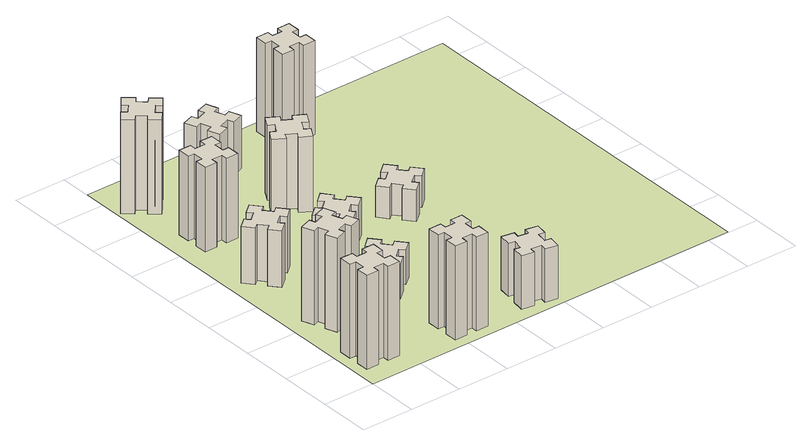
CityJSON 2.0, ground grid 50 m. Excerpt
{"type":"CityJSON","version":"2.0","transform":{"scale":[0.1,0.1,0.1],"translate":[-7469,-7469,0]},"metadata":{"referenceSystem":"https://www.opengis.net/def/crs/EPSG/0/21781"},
"CityObjects":{
"building1":{"type":"Building","attributes":{"class":"1000","function":"1000","usage":"1000","yearOfConstruction":2016,"roofType":"1000","measuredHeight":90,"storeysAboveGround":30,"storeysBelowGround":0},"geometry":[{"type":"Solid","lod":"1","boundaries":[[[[0,1,2,3,4,5,6,7,8,9,10,11,12,13,14,15,16,17,18,19]],[[17,16,20,21]],[[16,15,22,20]],[[15,14,23,22]],[[14,13,24,23]],[[13,12,25,24]],[[12,11,26,25]],[[11,10,27,26]],[[10,9,28,27]],[[9,8,29,28]],[[8,7,30,29]],[[7,6,31,30]],[[6,5,32,31]],[[5,4,33,32]],[[4,3,34,33]],[[3,2,35,34]],[[2,1,36,35]],[[1,0,37,36]],[[0,19,38,37]],[[19,18,39,38]],[[18,17,21,39]],[[24,25,26,27,28,29,30,31,32,33,34,35,36,37,38,39,21,20,22,23]]]]}]},
"building2":{"type":"Building","attributes":{"class":"1000","function":"1000","usage":"1000","yearOfConstruction":2016,"roofType":"1000","measuredHeight":90,"storeysAboveGround":30,"storeysBelowGround":0},"geometry":[{"type":"Solid","lod":"1","boundaries":[[[[40,41,42,43,44,45,46,47,48,49,50,51,52,53,54,55,56,57,58,59]],[[57,56,60,61]],[[56,55,62,60]],[[55,54,63,62]],[[54,53,64,63]],[[53,52,65,64]],[[52,51,66,65]],[[51,50,67,66]],[[50,49,68,67]],[[49,48,69,68]],[[48,47,70,69]],[[47,46,71,70]],[[46,45,72,71]],[[45,44,73,72]],[[44,43,74,73]],[[43,42,75,74]],[[42,41,76,75]],[[41,40,77,76]],[[40,59,78,77]],[[59,58,79,78]],[[58,57,61,79]],[[64,65,66,67,68,69,70,71,72,73,74,75,76,77,78,79,61,60,62,63]]]]}]},
"building3":{"type":"Building","attributes":{"class":"1000","function":"1000","usage":"1000","yearOfConstruction":2016,"roofType":"1000","measuredHeight":54,"storeysAboveGround":30,"storeysBelowGround":0},"geometry":[{"type":"Solid","lod":"1","boundaries":[[[[80,81,82,83,84,85,86,87,88,89,90,91,92,93,94,95,96,97,98,99]],[[97,96,100,101]],[[96,95,102,100]],[[95,94,103,102]],[[94,93,104,103]],[[93,92,105,104]],[[92,91,106,105]],[[91,90,107,106]],[[90,89,108,107]],[[89,88,109,108]],[[88,87,110,109]],[[87,86,111,110]],[[86,85,112,111]],[[85,84,113,112]],[[84,83,114,113]],[[83,82,115,114]],[[82,81,116,115]],[[81,80,117,116]],[[80,99,118,117]],[[99,98,119,118]],[[98,97,101,119]],[[104,105,106,107,108,109,110,111,112,113,114,115,116,117,118,119,101,100,102,103]]]]}]},
"building4":{"type":"Building","attributes":{"class":"1000","function":"1000","usage":"1000","yearOfConstruction":2016,"roofType":"1000","measuredHeight":81,"storeysAboveGround":30,"storeysBelowGround":0},"geometry":[{"type":"Solid","lod":"1","boundaries":[[[[120,121,122,123,124,125,126,127,128,129,130,131,132,133,134,135,136,137,138,139]],[[137,136,140,141]],[[136,135,142,140]],[[135,134,143,142]],[[134,133,144,143]],[[133,132,145,144]],[[132,131,146,145]],[[131,130,147,146]],[[130,129,148,147]],[[129,128,149,148]],[[128,127,150,149]],[[127,126,151,150]],[[126,125,152,151]],[[125,124,153,152]],[[124,123,154,153]],[[123,122,155,154]],[[122,121,156,155]],[[121,120,157,156]],[[120,139,158,157]],[[139,138,159,158]],[[138,137,141,159]],[[144,145,146,147,148,149,150,151,152,153,154,155,156,157,158,159,141,140,142,143]]]]}]},
"building5":{"type":"Building","attributes":{"class":"1000","function":"1000","usage":"1000","yearOfConstruction":2016,"roofType":"1000","measuredHeight":90,"storeysAboveGround":30,"storeysBelowGround":0},"geometry":[{"type":"Solid","lod":"1","boundaries":[[[[160,161,162,163,164,165,166,167,168,169,170,171,172,173,174,175,176,177,178,179]],[[177,176,180,181]],[[176,175,182,180]],[[175,174,183,182]],[[174,173,184,183]],[[173,172,185,184]],[[172,171,186,185]],[[171,170,187,186]],[[170,169,188,187]],[[169,168,189,188]],[[168,167,190,189]],[[167,166,191,190]],[[166,165,192,191]],[[165,164,193,192]],[[164,163,194,193]],[[163,162,195,194]],[[162,161,196,195]],[[161,160,197,196]],[[160,179,198,197]],[[179,178,199,198]],[[178,177,181,199]],[[184,185,186,187,188,189,190,191,192,193,194,195,196,197,198,199,181,180,182,183]]]]}]},
"building6":{"type":"Building","attributes":{"class":"1000","function":"1000","usage":"1000","yearOfConstruction":2016,"roofType":"1000","measuredHeight":90,"storeysAboveGround":30,"storeysBelowGround":0},"geometry":[{"type":"Solid","lod":"1","boundaries":[[[[200,201,202,203,204,205,206,207,208,209,210,211,212,213,214,215,216,217,218,219]],[[217,216,220,221]],[[216,215,222,220]],[[215,214,223,222]],[[214,213,224,223]],[[213,212,225,224]],[[212,211,226,225]],[[211,210,227,226]],[[210,209,228,227]],[[209,208,229,228]],[[208,207,230,229]],[[207,206,231,230]],[[206,205,232,231]],[[205,204,233,232]],[[204,203,234,233]],[[203,202,235,234]],[[202,201,236,235]],[[201,200,237,236]],[[200,219,238,237]],[[219,218,239,238]],[[218,217,221,239]],[[224,225,226,227,228,229,230,231,232,233,234,235,236,237,238,239,221,220,222,223]]]]}]},
"building7":{"type":"Building","attributes":{"class":"1000","function":"1000","usage":"1000","yearOfConstruction":2016,"roofType":"1000","measuredHeight":33,"storeysAboveGround":30,"storeysBelowGround":0},"geometry":[{"type":"Solid","lod":"1","boundaries":[[[[240,241,242,243,244,245,246,247,248,249,250,251,252,253,254,255,256,257,258,259]],[[257,256,260,261]],[[256,255,262,260]],[[255,254,263,262]],[[254,253,264,263]],[[253,252,265,264]],[[252,251,266,265]],[[251,250,267,266]],[[250,249,268,267]],[[249,248,269,268]],[[248,247,270,269]],[[247,246,271,270]],[[246,245,272,271]],[[245,244,273,272]],[[244,243,274,273]],[[243,242,275,274]],[[242,241,276,275]],[[241,240,277,276]],[[240,259,278,277]],[[259,258,279,278]],[[258,257,261,279]],[[264,265,266,267,268,269,270,271,272,273,274,275,276,277,278,279,261,260,262,263]]]]}]},
"building8":{"type":"Building","attributes":{"class":"1000","function":"1000","usage":"1000","yearOfConstruction":2016,"roofType":"1000","measuredHeight":36,"storeysAboveGround":30,"storeysBelowGround":0},"geometry":[{"type":"Solid","lod":"1","boundaries":[[[[280,281,282,283,284,285,286,287,288,289,290,291,292,293,294,295,296,297,298,299]],[[297,296,300,301]],[[296,295,302,300]],[[295,294,303,302]],[[294,293,304,303]],[[293,292,305,304]],[[292,291,306,305]],[[291,290,307,306]],[[290,289,308,307]],[[289,288,309,308]],[[288,287,310,309]],[[287,286,311,310]],[[286,285,312,311]],[[285,284,313,312]],[[284,283,314,313]],[[283,282,315,314]],[[282,281,316,315]],[[281,280,317,316]],[[280,299,318,317]],[[299,298,319,318]],[[298,297,301,319]],[[304,305,306,307,308,309,310,311,312,313,314,315,316,317,318,319,301,300,302,303]]]]}]},
"building9":{"type":"Building","attributes":{"class":"1000","function":"1000","usage":"1000","yearOfConstruction":2016,"roofType":"1000","measuredHeight":51,"storeysAboveGround":30,"storeysBelowGround":0},"geometry":[{"type":"Solid","lod":"1","boundaries":[[[[320,321,322,323,324,325,326,327,328,329,330,331,332,333,334,335,336,337,338,339]],[[337,336,340,341]],[[336,335,342,340]],[[335,334,343,342]],[[334,333,344,343]],[[333,332,345,344]],[[332,331,346,345]],[[331,330,347,346]],[[330,329,348,347]],[[329,328,349,348]],[[328,327,350,349]],[[327,326,351,350]],[[326,325,352,351]],[[325,324,353,352]],[[324,323,354,353]],[[323,322,355,354]],[[322,321,356,355]],[[321,320,357,356]],[[320,339,358,357]],[[339,338,359,358]],[[338,337,341,359]],[[344,345,346,347,348,349,350,351,352,353,354,355,356,357,358,359,341,340,342,343]]]]}]},
"building10":{"type":"Building","attributes":{"class":"1000","function":"1000","usage":"1000","yearOfConstruction":2016,"roofType":"1000","measuredHeight":72,"storeysAboveGround":30,"storeysBelowGround":0},"geometry":[{"type":"Solid","lod":"1","boundaries":[[[[360,361,362,363,364,365,366,367,368,369,370,371,372,373,374,375,376,377,378,379]],[[377,376,380,381]],[[376,375,382,380]],[[375,374,383,382]],[[374,373,384,383]],[[373,372,385,384]],[[372,371,386,385]],[[371,370,387,386]],[[370,369,388,387]],[[369,368,389,388]],[[368,367,390,389]],[[367,366,391,390]],[[366,365,392,391]],[[365,364,393,392]],[[364,363,394,393]],[[363,362,395,394]],[[362,361,396,395]],[[361,360,397,396]],[[360,379,398,397]],[[379,378,399,398]],[[378,377,381,399]],[[384,385,386,387,388,389,390,391,392,393,394,395,396,397,398,399,381,380,382,383]]]]}]},
"building11":{"type":"Building","attributes":{"class":"1000","function":"1000","usage":"1000","yearOfConstruction":2016,"roofType":"1000","measuredHeight":51,"storeysAboveGround":30,"storeysBelowGround":0},"geometry":[{"type":"Solid","lod":"1","boundaries":[[[[400,401,402,403,404,405,406,407,408,409,410,411,412,413,414,415,416,417,418,419]],[[417,416,420,421]],[[416,415,422,420]],[[415,414,423,422]],[[414,413,424,423]],[[413,412,425,424]],[[412,411,426,425]],[[411,410,427,426]],[[410,409,428,427]],[[409,408,429,428]],[[408,407,430,429]],[[407,406,431,430]],[[406,405,432,431]],[[405,404,433,432]],[[404,403,434,433]],[[403,402,435,434]],[[402,401,436,435]],[[401,400,437,436]],[[400,419,438,437]],[[419,418,439,438]],[[418,417,421,439]],[[424,425,426,427,428,429,430,431,432,433,434,435,436,437,438,439,421,420,422,423]]]]}]},
"building12":{"type":"Building","attributes":{"class":"1000","function":"1000","usage":"1000","yearOfConstruction":2016,"roofType":"1000","measuredHeight":30,"storeysAboveGround":30,"storeysBelowGround":0},"geometry":[{"type":"Solid","lod":"1","boundaries":[[[[440,441,442,443,444,445,446,447,448,449,450,451,452,453,454,455,456,457,458,459]],[[457,456,460,461]],[[456,455,462,460]],[[455,454,463,462]],[[454,453,464,463]],[[453,452,465,464]],[[452,451,466,465]],[[451,450,467,466]],[[450,449,468,467]],[[449,448,469,468]],[[448,447,470,469]],[[447,446,471,470]],[[446,445,472,471]],[[445,444,473,472]],[[444,443,474,473]],[[443,442,475,474]],[[442,441,476,475]],[[441,440,477,476]],[[440,459,478,477]],[[459,458,479,478]],[[458,457,461,479]],[[464,465,466,467,468,469,470,471,472,473,474,475,476,477,478,479,461,460,462,463]]]]}]},
"building13":{"type":"Building","attributes":{"class":"1000","function":"1000","usage":"1000","yearOfConstruction":2016,"roofType":"1000","measuredHeight":90,"storeysAboveGround":30,"storeysBelowGround":0},"geometry":[{"type":"Solid","lod":"1","boundaries":[[[[480,481,482,483,484,485,486,487,488,489,490,491,492,493,494,495,496,497,498,499]],[[497,496,500,501]],[[496,495,502,500]],[[495,494,503,502]],[[494,493,504,503]],[[493,492,505,504]],[[492,491,506,505]],[[491,490,507,506]],[[490,489,508,507]],[[489,488,509,508]],[[488,487,510,509]],[[487,486,511,510]],[[486,485,512,511]],[[485,484,513,512]],[[484,483,514,513]],[[483,482,515,514]],[[482,481,516,515]],[[481,480,517,516]],[[480,499,518,517]],[[499,498,519,518]],[[498,497,501,519]],[[504,505,506,507,508,509,510,511,512,513,514,515,516,517,518,519,501,500,502,503]]]]}]},
"landuse1":{"type":"LandUse","attributes":{"name":"plot1","function":"1010"},"geometry":[{"type":"MultiSurface","lod":"1","boundaries":[[[520,521,522,523]]]}]}
},
"vertices":[
[165,425,0],[165,325,0],[105,325,0],[105,205,0],[225,205,0],[225,265,0],[325,265,0],[325,205,0],[445,205,0],[445,325,0],[385,325,0],[385,425,0],[445,425,0],[445,545,0],[325,545,0],[325,485,0],[225,485,0],[225,545,0],[105,545,0],[105,425,0],[225,485,900],[225,545,900],[325,485,900],[325,545,900],[445,545,900],[445,425,900],[385,425,900],[385,325,900],[445,325,900],[445,205,900],[325,205,900],[325,265,900],[225,265,900],[225,205,900],[105,205,900],[105,325,900],[165,325,900],[165,425,900],[105,425,900],[105,545,900],
[255,1025,0],[289,931,0],[233,910,0],[274,797,0],[387,839,0],[366,895,0],[460,929,0],[480,873,0],[593,914,0],[552,1027,0],[496,1006,0],[462,1100,0],[518,1120,0],[477,1233,0],[364,1192,0],[385,1136,0],[291,1102,0],[270,1158,0],[157,1117,0],[199,1004,0],[291,1102,900],[270,1158,900],[385,1136,900],[364,1192,900],[477,1233,900],[518,1120,900],[462,1100,900],[496,1006,900],[552,1027,900],[593,914,900],[480,873,900],[460,929,900],[366,895,900],[387,839,900],[274,797,900],[233,910,900],[289,931,900],[255,1025,900],[199,1004,900],[157,1117,900],
[492,1888,0],[427,1964,0],[473,2003,0],[396,2095,0],[304,2018,0],[343,1972,0],[266,1907,0],[228,1953,0],[136,1876,0],[213,1784,0],[259,1823,0],[323,1746,0],[277,1708,0],[354,1616,0],[446,1693,0],[408,1739,0],[484,1803,0],[523,1757,0],[615,1834,0],[538,1926,0],[484,1803,540],[523,1757,540],[408,1739,540],[446,1693,540],[354,1616,540],[277,1708,540],[323,1746,540],[259,1823,540],[213,1784,540],[136,1876,540],[228,1953,540],[266,1907,540],[343,1972,540],[304,2018,540],[396,2095,540],[473,2003,540],[427,1964,540],[492,1888,540],[538,1926,540],[615,1834,540],
[485,2545,0],[485,2645,0],[545,2645,0],[545,2765,0],[425,2765,0],[425,2705,0],[325,2705,0],[325,2765,0],[205,2765,0],[205,2645,0],[265,2645,0],[265,2545,0],[205,2545,0],[205,2425,0],[325,2425,0],[325,2485,0],[425,2485,0],[425,2425,0],[545,2425,0],[545,2545,0],[425,2485,810],[425,2425,810],[325,2485,810],[325,2425,810],[205,2425,810],[205,2545,810],[265,2545,810],[265,2645,810],[205,2645,810],[205,2765,810],[325,2765,810],[325,2705,810],[425,2705,810],[425,2765,810],[545,2765,810],[545,2645,810],[485,2645,810],[485,2545,810],[545,2545,810],[545,2425,810],
[1225,225,0],[1225,325,0],[1285,325,0],[1285,445,0],[1165,445,0],[1165,385,0],[1065,385,0],[1065,445,0],[945,445,0],[945,325,0],[1005,325,0],[1005,225,0],[945,225,0],[945,105,0],[1065,105,0],[1065,165,0],[1165,165,0],[1165,105,0],[1285,105,0],[1285,225,0],[1165,165,900],[1165,105,900],[1065,165,900],[1065,105,900],[945,105,900],[945,225,900],[1005,225,900],[1005,325,900],[945,325,900],[945,445,900],[1065,445,900],[1065,385,900],[1165,385,900],[1165,445,900],[1285,445,900],[1285,325,900],[1225,325,900],[1225,225,900],[1285,225,900],[1285,105,900],
[384,3387,0],[308,3452,0],[346,3498,0],[254,3575,0],[177,3483,0],[223,3444,0],[159,3368,0],[113,3406,0],[36,3314,0],[128,3237,0],[166,3283,0],[243,3219,0],[204,3173,0],[296,3096,0],[373,3188,0],[327,3226,0],[392,3303,0],[438,3264,0],[515,3356,0],[423,3433,0],[392,3303,900],[438,3264,900],[327,3226,900],[373,3188,900],[296,3096,900],[204,3173,900],[243,3219,900],[166,3283,900],[128,3237,900],[36,3314,900],[113,3406,900],[159,3368,900],[223,3444,900],[177,3483,900],[254,3575,900],[346,3498,900],[308,3452,900],[384,3387,900],[423,3433,900],[515,3356,900],
[983,1232,0],[906,1167,0],[868,1213,0],[776,1136,0],[853,1044,0],[899,1083,0],[963,1006,0],[917,968,0],[994,876,0],[1086,953,0],[1048,999,0],[1124,1063,0],[1163,1017,0],[1255,1094,0],[1178,1186,0],[1132,1148,0],[1067,1224,0],[1113,1263,0],[1036,1355,0],[944,1278,0],[1067,1224,330],[1113,1263,330],[1132,1148,330],[1178,1186,330],[1255,1094,330],[1163,1017,330],[1124,1063,330],[1048,999,330],[1086,953,330],[994,876,330],[917,968,330],[963,1006,330],[899,1083,330],[853,1044,330],[776,1136,330],[868,1213,330],[906,1167,330],[983,1232,330],[944,1278,330],[1036,1355,330],
[1083,1972,0],[1006,1907,0],[968,1953,0],[876,1876,0],[953,1784,0],[999,1823,0],[1063,1746,0],[1017,1708,0],[1094,1616,0],[1186,1693,0],[1148,1739,0],[1224,1803,0],[1263,1757,0],[1355,1834,0],[1278,1926,0],[1232,1888,0],[1167,1964,0],[1213,2003,0],[1136,2095,0],[1044,2018,0],[1167,1964,360],[1213,2003,360],[1232,1888,360],[1278,1926,360],[1355,1834,360],[1263,1757,360],[1224,1803,360],[1148,1739,360],[1186,1693,360],[1094,1616,360],[1017,1708,360],[1063,1746,360],[999,1823,360],[953,1784,360],[876,1876,360],[968,1953,360],[1006,1907,360],[1083,1972,360],[1044,2018,360],[1136,2095,360],
[1756,344,0],[1738,245,0],[1679,256,0],[1658,137,0],[1777,117,0],[1787,176,0],[1885,158,0],[1875,99,0],[1993,78,0],[2014,197,0],[1955,207,0],[1972,305,0],[2031,295,0],[2052,413,0],[1934,434,0],[1924,375,0],[1825,392,0],[1836,451,0],[1717,472,0],[1697,354,0],[1825,392,510],[1836,451,510],[1924,375,510],[1934,434,510],[2052,413,510],[2031,295,510],[1972,305,510],[1955,207,510],[2014,197,510],[1993,78,510],[1875,99,510],[1885,158,510],[1787,176,510],[1777,117,510],[1658,137,510],[1679,256,510],[1738,245,510],[1756,344,510],[1697,354,510],[1717,472,510],
[1314,2666,0],[1227,2716,0],[1257,2768,0],[1153,2828,0],[1093,2724,0],[1145,2694,0],[1095,2607,0],[1043,2637,0],[983,2533,0],[1087,2473,0],[1117,2525,0],[1204,2475,0],[1174,2423,0],[1278,2363,0],[1338,2467,0],[1286,2497,0],[1336,2584,0],[1388,2554,0],[1448,2658,0],[1344,2718,0],[1336,2584,720],[1388,2554,720],[1286,2497,720],[1338,2467,720],[1278,2363,720],[1174,2423,720],[1204,2475,720],[1117,2525,720],[1087,2473,720],[983,2533,720],[1043,2637,720],[1095,2607,720],[1145,2694,720],[1093,2724,720],[1153,2828,720],[1257,2768,720],[1227,2716,720],[1314,2666,720],[1344,2718,720],[1448,2658,720],
[1025,3456,0],[931,3422,0],[910,3478,0],[797,3437,0],[839,3324,0],[895,3345,0],[929,3251,0],[873,3230,0],[914,3117,0],[1027,3159,0],[1006,3215,0],[1100,3249,0],[1120,3193,0],[1233,3234,0],[1192,3347,0],[1136,3326,0],[1102,3420,0],[1158,3440,0],[1117,3553,0],[1004,3512,0],[1102,3420,510],[1158,3440,510],[1136,3326,510],[1192,3347,510],[1233,3234,510],[1120,3193,510],[1100,3249,510],[1006,3215,510],[1027,3159,510],[914,3117,510],[873,3230,510],[929,3251,510],[895,3345,510],[839,3324,510],[797,3437,510],[910,3478,510],[931,3422,510],[1025,3456,510],[1004,3512,510],[1117,3553,510],
[1972,1988,0],[1907,2064,0],[1953,2103,0],[1876,2195,0],[1784,2118,0],[1823,2072,0],[1746,2007,0],[1708,2053,0],[1616,1976,0],[1693,1884,0],[1739,1923,0],[1803,1846,0],[1757,1808,0],[1834,1716,0],[1926,1793,0],[1888,1839,0],[1964,1903,0],[2003,1857,0],[2095,1934,0],[2018,2026,0],[1964,1903,300],[2003,1857,300],[1888,1839,300],[1926,1793,300],[1834,1716,300],[1757,1808,300],[1803,1846,300],[1739,1923,300],[1693,1884,300],[1616,1976,300],[1708,2053,300],[1746,2007,300],[1823,2072,300],[1784,2118,300],[1876,2195,300],[1953,2103,300],[1907,2064,300],[1972,1988,300],[2018,2026,300],[2095,1934,300],
[1745,3485,0],[1745,3385,0],[1685,3385,0],[1685,3265,0],[1805,3265,0],[1805,3325,0],[1905,3325,0],[1905,3265,0],[2025,3265,0],[2025,3385,0],[1965,3385,0],[1965,3485,0],[2025,3485,0],[2025,3605,0],[1905,3605,0],[1905,3545,0],[1805,3545,0],[1805,3605,0],[1685,3605,0],[1685,3485,0],[1805,3545,900],[1805,3605,900],[1905,3545,900],[1905,3605,900],[2025,3605,900],[2025,3485,900],[1965,3485,900],[1965,3385,900],[2025,3385,900],[2025,3265,900],[1905,3265,900],[1905,3325,900],[1805,3325,900],[1805,3265,900],[1685,3265,900],[1685,3385,900],[1745,3385,900],[1745,3485,900],[1685,3485,900],[1685,3605,900],
[5,3705,0],[3705,3705,0],[3705,5,0],[5,5,0]
]}
